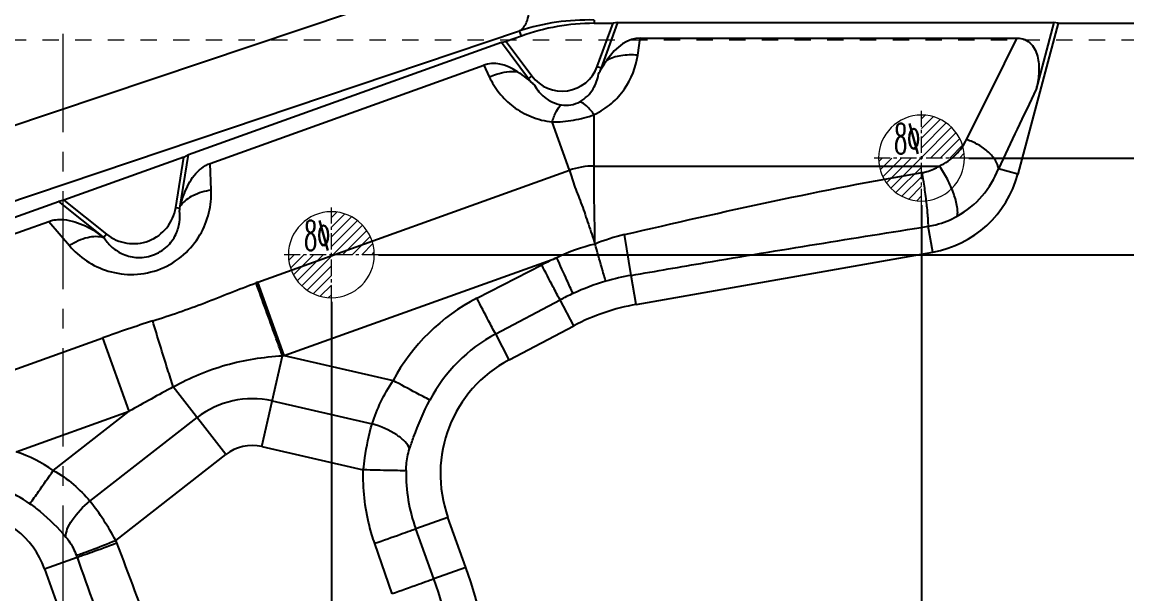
# Model space of a CAD drawing. Header units: millimetres. Extents: x 1188 to 10032, y -1727 to 798.
# Drawn here: x 3387.6 to 3490.5, y -786.7 to -733.5 of the extents above; entities that cross this region are included whole.
import ezdxf
from ezdxf.enums import TextEntityAlignment as Align

# ---------------------------------------------------------------- set-up
doc = ezdxf.new("R2010")
doc.units = ezdxf.units.MM
doc.header["$LTSCALE"] = 16.335
doc.header["$PDMODE"] = 3
doc.header["$PDSIZE"] = 0.3125
doc.linetypes.add('CENTER', pattern=[0.6, 0.375, -0.075, 0.075, -0.075])
doc.linetypes.add('HIDDEN', pattern=[0.2, 0.1, -0.1])
doc.layers.get('0').update_dxf_attribs({"linetype": 'CONTINUOUS'})
doc.layers.get('Defpoints').update_dxf_attribs({"linetype": 'CONTINUOUS'})
for name, color, linetype, lineweight in [('center', 1, 'CENTER', 9), ('cool', 153, 'HIDDEN', 9), ('epin', 13, 'CONTINUOUS', 9)]:
    doc.layers.add(name, color=color, linetype=linetype, lineweight=lineweight)
doc.layers.add('dim', color=3, linetype='CONTINUOUS')
doc.styles.get("Standard").update_dxf_attribs({"font": 'txt', "width": 0.8})
doc.styles.add('TXT05', font='txt.shx', dxfattribs={"width": 0.5, "bigfont": 'gbcbig.shx'})
doc.dimstyles.new('11', dxfattribs={"dimtxt": 8, "dimasz": 8, "dimexe": 0, "dimexo": 0, "dimgap": 0, "dimtad": 0, "dimzin": 0, "dimdsep": 46, "dimtxsty": 'Standard', "dimcen": 0, "dimclrd": 4, "dimclre": 4, "dimclrt": 6, "dimazin": 0, "dimtfac": 1, "dimtofl": 0, "dimtmove": 0, "dimatfit": 3, "dimfxl": 0, "dimtolj": 1, "dimtzin": 0, "dimarcsym": 0})

# ---------------------------------------------------------------- blocks, each defined once
blk = doc.blocks.new('2')
at = {"layer": 'cool', "ltscale": 0.932966}
blk.add_line((1569.04, -805.14), (1920.38, -805.14), dxfattribs=at)
blk = doc.blocks.new('epin_ejp_8')
at = {"layer": 'epin'}
h = blk.add_hatch(dxfattribs=at)
h.set_pattern_fill('_ANSI31', color=123, scale=0.2, angle=90, style=0)
h.set_pattern_definition([(135, (-1734.7099, 741.14124), (-0.4490128, -0.4490128), [])])
h.paths.add_polyline_path([(0, 4, 0.414214), (-4, 0), (0, 0)])
h.paths.add_polyline_path([(4, 0), (0, 0), (0, -4, 0.414214)])
at = {"layer": 'epin', "color": 1, "linetype": 'CENTER', "ltscale": 0.248791}
for p, q in [((0, -4.4), (0, 4.4)), ((-4.4, 0), (4.4, 0))]:
    blk.add_line(p, q, dxfattribs=at)
at = {"layer": 'epin'}
blk.add_circle((0, 0), 4, dxfattribs=at)
at = {"layer": 'epin', "color": 6, "style": 'TXT05', "width": 0.5}
blk.add_text('%%c8', height=2.8, dxfattribs=at).set_placement((1.33, 1.8), align=Align.MIDDLE)
blk = doc.blocks.new('*D177')
at = {"layer": 'Defpoints', "color": 0, "transparency": 16777216}
for p in [(3391.4, -726.14), (3578.39, -731.14), (3587.58, -731.14)]:
    blk.add_point(p, dxfattribs=at)
at = {"layer": 'dim', "color": 4, "lineweight": -2, "transparency": 16777216}
blk.add_line((3578.39, -731.14), (3587.58, -731.14), dxfattribs=at)
at = {"layer": 'dim', "color": 6, "transparency": 16777216, "insert": (3592.92, -731.14), "char_height": 5, "attachment_point": 5}
blk.add_mtext('\\A1;5.00', dxfattribs=at)
blk = doc.blocks.new('*D184')
at = {"layer": 'Defpoints', "color": 0, "transparency": 16777216}
for p in [(3391.4, -726.14), (3475.8, -746.14), (3587.58, -746.14)]:
    blk.add_point(p, dxfattribs=at)
at = {"layer": 'dim', "color": 4, "lineweight": -2, "transparency": 16777216}
blk.add_line((3475.8, -746.14), (3587.58, -746.14), dxfattribs=at)
at = {"layer": 'dim', "color": 6, "transparency": 16777216, "insert": (3594.58, -746.14), "char_height": 5, "attachment_point": 5}
blk.add_mtext('\\A1;20.00', dxfattribs=at)
blk = doc.blocks.new('*D185')
at = {"layer": 'Defpoints', "color": 0, "transparency": 16777216}
for p in [(3391.4, -726.14), (3420.8, -755.14), (3587.58, -755.14)]:
    blk.add_point(p, dxfattribs=at)
at = {"layer": 'dim', "color": 4, "lineweight": -2, "transparency": 16777216}
blk.add_line((3420.8, -755.14), (3587.58, -755.14), dxfattribs=at)
at = {"layer": 'dim', "color": 6, "transparency": 16777216, "insert": (3594.92, -755.14), "char_height": 5, "attachment_point": 5}
blk.add_mtext('\\A1;29.00', dxfattribs=at)
blk = doc.blocks.new('*D186')
at = {"layer": 'Defpoints', "color": 0, "transparency": 16777216}
for p in [(3391.4, -726.14), (3504.84, -796.14), (3587.58, -796.14)]:
    blk.add_point(p, dxfattribs=at)
at = {"layer": 'dim', "color": 4, "lineweight": -2, "transparency": 16777216}
blk.add_line((3504.84, -796.14), (3587.58, -796.14), dxfattribs=at)
at = {"layer": 'dim', "color": 6, "transparency": 16777216, "insert": (3594.58, -796.14), "char_height": 5, "attachment_point": 5}
blk.add_mtext('\\A1;70.00', dxfattribs=at)
blk = doc.blocks.new('*D187')
at = {"layer": 'Defpoints', "color": 0, "transparency": 16777216}
for p in [(3391.4, -726.14), (3555.2, -826.14), (3587.58, -826.14)]:
    blk.add_point(p, dxfattribs=at)
at = {"layer": 'dim', "color": 4, "lineweight": -2, "transparency": 16777216}
blk.add_line((3555.2, -826.14), (3587.58, -826.14), dxfattribs=at)
at = {"layer": 'dim', "color": 6, "transparency": 16777216, "insert": (3595.58, -826.14), "char_height": 5, "attachment_point": 5}
blk.add_mtext('\\A1;100.00', dxfattribs=at)
blk = doc.blocks.new('*D188')
at = {"layer": 'Defpoints', "color": 0, "transparency": 16777216}
for p in [(3391.4, -726.14), (3546.4, -824.16), (3546.4, -851.82)]:
    blk.add_point(p, dxfattribs=at)
at = {"layer": 'dim', "color": 4, "lineweight": -2, "transparency": 16777216}
blk.add_line((3546.4, -824.16), (3546.4, -851.82), dxfattribs=at)
at = {"layer": 'dim', "color": 6, "transparency": 16777216, "insert": (3546.4, -860.48), "char_height": 5, "attachment_point": 5, "rotation": 90}
blk.add_mtext('\\A1;155.00', dxfattribs=at)
blk = doc.blocks.new('*D189')
at = {"layer": 'Defpoints', "color": 0, "transparency": 16777216}
for p in [(3391.4, -726.14), (3391.4, -824.16), (3391.4, -851.82)]:
    blk.add_point(p, dxfattribs=at)
at = {"layer": 'dim', "color": 4, "lineweight": -2, "transparency": 16777216}
blk.add_line((3391.4, -824.16), (3391.4, -851.82), dxfattribs=at)
at = {"layer": 'dim', "color": 6, "transparency": 16777216, "insert": (3391.4, -856.82), "char_height": 5, "attachment_point": 5, "rotation": 90}
blk.add_mtext('\\A1;0.00', dxfattribs=at)
blk = doc.blocks.new('*D190')
at = {"layer": 'Defpoints', "color": 0, "transparency": 16777216}
for p in [(3391.4, -726.14), (3416.4, -759.54), (3416.4, -851.82)]:
    blk.add_point(p, dxfattribs=at)
at = {"layer": 'dim', "color": 4, "lineweight": -2, "transparency": 16777216}
blk.add_line((3416.4, -759.54), (3416.4, -851.82), dxfattribs=at)
at = {"layer": 'dim', "color": 6, "transparency": 16777216, "insert": (3416.4, -859.15), "char_height": 5, "attachment_point": 5, "rotation": 90}
blk.add_mtext('\\A1;25.00', dxfattribs=at)
blk = doc.blocks.new('*D191')
at = {"layer": 'Defpoints', "color": 0, "transparency": 16777216}
for p in [(3391.4, -726.14), (3471.4, -750.54), (3471.4, -851.82)]:
    blk.add_point(p, dxfattribs=at)
at = {"layer": 'dim', "color": 4, "lineweight": -2, "transparency": 16777216}
blk.add_line((3471.4, -750.54), (3471.4, -851.82), dxfattribs=at)
at = {"layer": 'dim', "color": 6, "transparency": 16777216, "insert": (3471.4, -858.82), "char_height": 5, "attachment_point": 5, "rotation": 90}
blk.add_mtext('\\A1;80.00', dxfattribs=at)
blk = doc.blocks.new('*D206')
at = {"layer": 'Defpoints', "color": 0, "transparency": 16777216}
for p in [(3391.4, -726.14), (3192.93, -731.14), (3236.29, -731.14)]:
    blk.add_point(p, dxfattribs=at)
at = {"layer": 'dim', "color": 4, "lineweight": -2, "transparency": 16777216}
blk.add_line((3236.29, -731.14), (3192.93, -731.14), dxfattribs=at)
at = {"layer": 'dim', "color": 6, "transparency": 16777216, "insert": (3187.59, -731.14), "char_height": 5, "attachment_point": 5}
blk.add_mtext('\\A1;5.00', dxfattribs=at)
blk = doc.blocks.new('*D207')
at = {"layer": 'Defpoints', "color": 0, "transparency": 16777216}
for p in [(3391.4, -726.14), (3192.93, -769.14), (3359, -769.14)]:
    blk.add_point(p, dxfattribs=at)
at = {"layer": 'dim', "color": 4, "lineweight": -2, "transparency": 16777216}
blk.add_line((3359, -769.14), (3192.93, -769.14), dxfattribs=at)
at = {"layer": 'dim', "color": 6, "transparency": 16777216, "insert": (3185.59, -769.14), "char_height": 5, "attachment_point": 5}
blk.add_mtext('\\A1;43.00', dxfattribs=at)
blk = doc.blocks.new('*D208')
at = {"layer": 'Defpoints', "color": 0, "transparency": 16777216}
for p in [(3391.4, -726.14), (3192.93, -781.14), (3269, -781.14)]:
    blk.add_point(p, dxfattribs=at)
at = {"layer": 'dim', "color": 4, "lineweight": -2, "transparency": 16777216}
blk.add_line((3269, -781.14), (3192.93, -781.14), dxfattribs=at)
at = {"layer": 'dim', "color": 6, "transparency": 16777216, "insert": (3185.59, -781.14), "char_height": 5, "attachment_point": 5}
blk.add_mtext('\\A1;55.00', dxfattribs=at)
blk = doc.blocks.new('*D209')
at = {"layer": 'Defpoints', "color": 0, "transparency": 16777216}
for p in [(3391.4, -726.14), (3192.93, -796.14), (3244.22, -796.14)]:
    blk.add_point(p, dxfattribs=at)
at = {"layer": 'dim', "color": 4, "lineweight": -2, "transparency": 16777216}
blk.add_line((3244.22, -796.14), (3192.93, -796.14), dxfattribs=at)
at = {"layer": 'dim', "color": 6, "transparency": 16777216, "insert": (3185.93, -796.14), "char_height": 5, "attachment_point": 5}
blk.add_mtext('\\A1;70.00', dxfattribs=at)
blk = doc.blocks.new('*D210')
at = {"layer": 'Defpoints', "color": 0, "transparency": 16777216}
for p in [(3391.4, -726.14), (3192.93, -826.14), (3227.6, -826.14)]:
    blk.add_point(p, dxfattribs=at)
at = {"layer": 'dim', "color": 4, "lineweight": -2, "transparency": 16777216}
blk.add_line((3227.6, -826.14), (3192.93, -826.14), dxfattribs=at)
at = {"layer": 'dim', "color": 6, "transparency": 16777216, "insert": (3184.93, -826.14), "char_height": 5, "attachment_point": 5}
blk.add_mtext('\\A1;100.00', dxfattribs=at)
blk = doc.blocks.new('*D211')
at = {"layer": 'Defpoints', "color": 0, "transparency": 16777216}
for p in [(3391.4, -726.14), (3236.4, -823.41), (3236.4, -854.95)]:
    blk.add_point(p, dxfattribs=at)
at = {"layer": 'dim', "color": 4, "lineweight": -2, "transparency": 16777216}
blk.add_line((3236.4, -823.41), (3236.4, -854.95), dxfattribs=at)
at = {"layer": 'dim', "color": 6, "transparency": 16777216, "insert": (3236.4, -863.62), "char_height": 5, "attachment_point": 5, "rotation": 90}
blk.add_mtext('\\A1;155.00', dxfattribs=at)
blk = doc.blocks.new('*D212')
at = {"layer": 'Defpoints', "color": 0, "transparency": 16777216}
for p in [(3391.4, -726.14), (3273.4, -785.54), (3273.4, -854.95)]:
    blk.add_point(p, dxfattribs=at)
at = {"layer": 'dim', "color": 4, "lineweight": -2, "transparency": 16777216}
blk.add_line((3273.4, -785.54), (3273.4, -854.95), dxfattribs=at)
at = {"layer": 'dim', "color": 6, "transparency": 16777216, "insert": (3273.4, -862.95), "char_height": 5, "attachment_point": 5, "rotation": 90}
blk.add_mtext('\\A1;118.00', dxfattribs=at)
blk = doc.blocks.new('*D213')
at = {"layer": 'Defpoints', "color": 0, "transparency": 16777216}
for p in [(3391.4, -726.14), (3363.4, -773.54), (3363.4, -854.95)]:
    blk.add_point(p, dxfattribs=at)
at = {"layer": 'dim', "color": 4, "lineweight": -2, "transparency": 16777216}
blk.add_line((3363.4, -773.54), (3363.4, -854.95), dxfattribs=at)
at = {"layer": 'dim', "color": 6, "transparency": 16777216, "insert": (3363.4, -862.28), "char_height": 5, "attachment_point": 5, "rotation": 90}
blk.add_mtext('\\A1;28.00', dxfattribs=at)

msp = doc.modelspace()

# ---------------------------------------------------------------- linework, layer by layer
at = {"color": 7, "linetype": 'Continuous'}
for p, q in [((3434.233, -727.221), (3385.97, -743.438)), ((3440.893, -733.299), (3440.893, -733.601)), ((3440.893, -733.601), (3442.648, -733.601)), ((3441.184, -737.613), (3442.648, -733.601)), ((3441.547, -737.847), (3443.105, -733.523)), ((3443.105, -733.523), (3442.648, -733.601)), ((3443.105, -733.523), (3483.742, -733.523)), ((3484.137, -733.601), (3480.377, -747.633)), ((3483.742, -733.523), (3482.079, -739.73)), ((3484.137, -733.601), (3483.742, -733.523)), ((3484.137, -733.601), (3526.572, -733.601)), ((3385.674, -750.524), (3433.937, -734.306)), ((3434.107, -734.781), (3432.695, -735.288)), ((3434.107, -734.781), (3433.937, -734.306)), ((3444.956, -736.569), (3445.193, -734.971)), ((3445.193, -734.971), (3480.302, -734.971)), ((3403.099, -745.818), (3432.25, -735.364)), ((3432.25, -735.364), (3432.695, -735.288)), ((3432.25, -735.364), (3434.767, -738.744)), ((3432.695, -735.288), (3435.089, -738.504)), ((3405.111, -746.637), (3430.614, -737.49)), ((3430.614, -737.49), (3431.118, -738.574)), ((3441.184, -737.613), (3441.562, -737.751)), ((3435.089, -738.504), (3434.767, -738.744)), ((3440.895, -746.884), (3440.895, -742.097)), ((3438.593, -747.285), (3436.976, -742.774)), ((3402.653, -746.062), (3391.476, -750.07)), ((3401.893, -750.75), (3402.653, -746.062)), ((3402.29, -750.814), (3403.099, -745.818)), ((3402.653, -746.062), (3403.099, -745.818)), ((3405.198, -749.14), (3405.111, -746.637)), ((3409.546, -757.703), (3438.593, -747.285)), ((3440.895, -746.884), (3473.065, -746.884)), ((3480.377, -747.633), (3478.572, -747.15)), ((3376.363, -755.407), (3390.959, -750.172)), ((3391.476, -750.07), (3390.959, -750.172)), ((3390.959, -750.172), (3395.25, -753.591)), ((3391.476, -750.07), (3395.452, -753.238)), ((3401.893, -750.75), (3402.29, -750.814)), ((3376.854, -756.771), (3390.062, -752.034)), ((3390.062, -752.034), (3391.984, -754.287)), ((3472.455, -754.893), (3472.032, -752.495)), ((3395.452, -753.238), (3395.201, -753.553)), ((3444.342, -757.066), (3443.721, -753.274)), ((3411.997, -764.537), (3437.419, -755.42)), ((3444.819, -759.766), (3472.455, -754.893)), ((3429.964, -759.191), (3436.007, -756.093)), ((3411.997, -764.537), (3409.546, -757.703)), ((3444.819, -759.766), (3444.342, -757.066)), ((3431.714, -762.52), (3437.716, -759.345)), ((3438.985, -761.759), (3437.716, -759.345)), ((3432.975, -764.919), (3438.985, -761.759)), ((3380.876, -767.985), (3395.096, -762.885)), ((3397.547, -769.719), (3395.096, -762.885)), ((3432.975, -764.919), (3431.714, -762.52)), ((3409.913, -773.004), (3411.843, -764.546)), ((3411.843, -764.546), (3411.997, -764.537)), ((3411.997, -764.537), (3422.148, -766.853)), ((3406.567, -773.747), (3401.661, -767.443)), ((3410.883, -768.754), (3420.195, -770.879)), ((3387.035, -773.49), (3397.547, -769.719)), ((3390.473, -775.225), (3397.547, -769.719)), ((3393.897, -778.084), (3403.89, -770.307)), ((3409.913, -773.004), (3419.379, -775.163)), ((3396.299, -781.738), (3406.567, -773.747)), ((3427.263, -779.592), (3424.265, -780.667)), ((3428.934, -784.25), (3427.263, -779.592)), ((3425.949, -785.321), (3424.265, -780.667)), ((3422.067, -786.713), (3420.444, -782.037)), ((3389.672, -784.378), (3392.696, -783.293)), ((3389.672, -784.378), (3392.897, -793.371)), ((3428.934, -784.25), (3425.949, -785.321))]:
    msp.add_line(p, q, dxfattribs=at)
for centre, radius, start, end in [((3440.298, -753.713), 20.423, 88.33258, 108.14919), ((3440.893, -753.701), 20.1, 90, 109.73), ((3437.896, -736.413), 3.5, 216.67032, 339.95325), ((3437.896, -736.413), 3.902, 330.64883, 339.95325), ((3437.896, -736.413), 3.902, 216.67032, 229.05838), ((5788.987, -1834.558), 2553.522, 154.61161, 154.795738), ((3470.718, -745.045), 10, 280, 345), ((3397.945, -750.11), 4, 231.44922, 350.79678), ((3397.945, -750.11), 4.402, 347.58192, 350.79678), ((3448.054, -771.653), 18.883, 103.26382, 112.02785), ((3445.316, -771.874), 18.251, 103.76388, 115.63854), ((3448.195, -779.828), 26.681, 113.82327, 117.1824), ((3428.87, -811.586), 57.244, 109.72979, 109.90585), ((3448.405, -779.586), 22.892, 106.3065, 114.46527), ((3448.133, -778.741), 22.004, 99.92024, 106.24536), ((3448.319, -779.375), 22.664, 114.48854, 117.8941), ((3438.383, -775.594), 18.438, 117.16909, 151.70155), ((3448.292, -779.462), 20, 100, 117.73), ((3445.48, -903.013), 148.911, 107.88547, 109.77623), ((3438.604, -775.527), 14.719, 117.91242, 152.23536), ((3438.559, -775.541), 12, 117.73, 199.73), ((3538.488, -1019.484), 286.787, 118.49648, 119.43576), ((3409.024, -776.904), 8.359, 77.14789, 127.89164), ((3409.024, -776.904), 4, 77.14789, 127.89164), ((3382.325, -787.087), 14.39, 55.51559, 70.89396), ((3438.555, -775.497), 15.196, 179.03561, 199.88794), ((3382.064, -787.134), 10.795, 54.72846, 69.9048), ((3375.412, -792.851), 23.659, 28.01538, 38.62021), ((3382.142, -787.079), 8, 19.73, 85), ((3381.13, -787.398), 12.274, 19.54073, 20.39803), ((3386.575, -799.442), 45, 323.17135, 19.73), ((3386.558, -799.554), 41.884, 323.30889, 19.86636)]:
    msp.add_arc(centre, radius, start, end, dxfattribs=at)
for centre, major_axis, ratio, start_param, end_param in [((3444.572, -741.582), (0.975, 6.585), 0.6009193, 0.0887739, 0.9067947), ((3433.207, -743.583), (-2.798, 6.009), 0.6034766, -0.7742416, -0.0552906)]:
    msp.add_ellipse(centre, major_axis=major_axis, ratio=ratio, start_param=start_param, end_param=end_param, dxfattribs=at)
for points, knots in [([(3433.937, -734.306), (3434.248, -734.144), (3434.611, -733.586), (3434.835, -732.712), (3434.963, -731.402), (3434.803, -729.53), (3434.458, -728.003), (3434.233, -727.221)], [0, 0, 0, 0, 0.1418853, 0.2437935, 0.3684116, 0.670665, 1, 1, 1, 1]), ([(3480.302, -734.971), (3480.546, -734.971), (3481.042, -735.06), (3481.653, -735.502), (3482.053, -736.129), (3482.341, -737.066), (3482.381, -738.3), (3482.205, -739.261), (3482.079, -739.73)], [0, 0, 0, 0, 0.1252643, 0.250383, 0.3755516, 0.5007398, 0.7502095, 1, 1, 1, 1]), ([(3440.895, -742.097), (3441.473, -741.824), (3442.529, -741.135), (3444.127, -739.365), (3444.791, -737.683), (3444.956, -736.569)], [0, 0, 0, 0, 0.269931, 0.5244868, 1, 1, 1, 1]), ([(3441.547, -737.847), (3441.626, -737.713), (3441.81, -737.46), (3441.971, -737.192), (3442.057, -737.063)], [0, 0, 0, 0, 0.4999911, 1, 1, 1, 1]), ([(3444.956, -736.569), (3444.432, -736.52), (3443.431, -736.542), (3442.462, -736.837), (3442.057, -737.063)], [0, 0, 0, 0, 0.5318594, 1, 1, 1, 1]), ([(3431.118, -738.574), (3431.337, -738.481), (3432.175, -738.176), (3433.089, -738.043), (3433.742, -738.107)], [0, 0, 0, 0, 0.2656721, 1, 1, 1, 1]), ([(3431.118, -738.574), (3431.367, -739.108), (3432.003, -740.135), (3433.327, -741.426), (3435.01, -742.387), (3436.303, -742.707), (3436.976, -742.774)], [0, 0, 0, 0, 0.2351342, 0.4769199, 0.7304093, 1, 1, 1, 1]), ([(3439.554, -740.894), (3440.061, -740.61), (3440.866, -739.835), (3441.231, -738.803), (3441.298, -738.326)], [0, 0, 0, 0, 0.5467545, 1, 1, 1, 1]), ([(3435.34, -739.361), (3435.562, -739.787), (3436.253, -740.633), (3437.268, -741.092), (3437.839, -741.189)], [0, 0, 0, 0, 0.4534627, 1, 1, 1, 1]), ([(3436.976, -742.774), (3437.082, -742.43), (3437.296, -741.865), (3437.641, -741.337), (3437.839, -741.189)], [0, 0, 0, 0, 0.5927519, 1, 1, 1, 1]), ([(3437.839, -741.189), (3438.13, -741.239), (3438.732, -741.243), (3439.298, -741.037), (3439.554, -740.894)], [0, 0, 0, 0, 0.5003399, 1, 1, 1, 1]), ([(3440.895, -742.097), (3440.68, -741.809), (3440.291, -741.348), (3439.79, -740.966), (3439.554, -740.894)], [0, 0, 0, 0, 0.5929268, 1, 1, 1, 1]), ([(3436.976, -742.774), (3437.641, -742.784), (3438.976, -742.67), (3440.272, -742.33), (3440.895, -742.097)], [0, 0, 0, 0, 0.500095, 1, 1, 1, 1]), ([(3473.065, -746.884), (3473.627, -746.627), (3474.63, -745.927), (3475.341, -744.94), (3475.6, -744.426)], [0, 0, 0, 0, 0.5180121, 1, 1, 1, 1]), ([(3478.572, -747.15), (3478.546, -746.877), (3478.301, -746.286), (3477.631, -745.529), (3476.706, -744.87), (3475.981, -744.548), (3475.6, -744.426)], [0, 0, 0, 0, 0.1955358, 0.4386536, 0.7153182, 1, 1, 1, 1]), ([(3402.324, -750.64), (3402.421, -750.23), (3402.64, -749.522), (3403.079, -748.56), (3403.754, -747.5), (3404.522, -746.848), (3405.111, -746.637)], [0, 0, 0, 0, 0.2507795, 0.439066, 0.6271927, 1, 1, 1, 1]), ([(3438.593, -747.285), (3438.759, -747.806), (3439.097, -748.9), (3439.773, -750.542), (3440.354, -752.325), (3440.768, -753.533), (3440.973, -754.147)], [0, 0, 0, 0, 0.2260059, 0.4724364, 0.7327168, 1, 1, 1, 1]), ([(3440.971, -754.148), (3440.962, -753.501), (3440.942, -752.224), (3440.901, -750.35), (3440.885, -748.576), (3440.894, -747.432), (3440.895, -746.884)], [0, 0, 0, 0, 0.2672858, 0.5275798, 0.7740085, 1, 1, 1, 1]), ([(3443.721, -753.274), (3448.329, -752.192), (3457.543, -750.09), (3466.82, -748.268), (3471.475, -747.501)], [0, 0, 0, 0, 0.500826, 1, 1, 1, 1]), ([(3471.475, -747.501), (3471.62, -747.477), (3472.177, -747.353), (3472.706, -747.11), (3473.065, -746.884)], [0, 0, 0, 0, 0.2566957, 1, 1, 1, 1]), ([(3472.032, -752.495), (3472.039, -752.397), (3472.035, -752.147), (3471.997, -751.472), (3471.887, -750.385), (3471.708, -748.969), (3471.558, -747.981), (3471.475, -747.501)], [0, 0, 0, 0, 0.0584492, 0.1487435, 0.4036881, 0.7096432, 1, 1, 1, 1]), ([(3474.719, -751.558), (3474.757, -751.445), (3474.784, -751.162), (3474.715, -750.459), (3474.408, -749.406), (3473.845, -748.118), (3473.344, -747.271), (3473.065, -746.884)], [0, 0, 0, 0, 0.07027, 0.1656715, 0.4190693, 0.7165696, 1, 1, 1, 1]), ([(3474.719, -751.558), (3475.601, -751.072), (3477.177, -749.793), (3478.217, -748.057), (3478.572, -747.15)], [0, 0, 0, 0, 0.508156, 1, 1, 1, 1]), ([(3391.984, -754.287), (3392.444, -754.827), (3393.551, -755.813), (3395.628, -756.793), (3398.049, -757.111), (3400.534, -756.595), (3402.688, -755.273), (3404.225, -753.408), (3405.075, -751.302), (3405.222, -749.843), (3405.198, -749.14)], [0, 0, 0, 0, 0.1146696, 0.2359908, 0.365878, 0.5023602, 0.6380605, 0.7663595, 0.886249, 1, 1, 1, 1]), ([(3405.198, -749.14), (3404.613, -749.224), (3403.564, -749.513), (3402.648, -750.161), (3402.359, -750.55)], [0, 0, 0, 0, 0.5491802, 1, 1, 1, 1]), ([(3395.209, -753.543), (3395.393, -753.844), (3395.869, -754.43), (3396.874, -755.119), (3398.228, -755.494), (3399.776, -755.303), (3401.108, -754.485), (3401.935, -753.339), (3402.287, -752.166), (3402.29, -751.408), (3402.244, -751.057)], [0, 0, 0, 0, 0.1017876, 0.2150786, 0.3464084, 0.4987767, 0.6517471, 0.784003, 0.8978711, 1, 1, 1, 1]), ([(3472.032, -752.495), (3472.268, -752.456), (3473.199, -752.259), (3474.095, -751.901), (3474.719, -751.558)], [0, 0, 0, 0, 0.2515974, 1, 1, 1, 1]), ([(3390.062, -752.034), (3390.501, -751.877), (3391.348, -751.808), (3392.497, -752.051), (3393.809, -752.569), (3394.696, -753.159), (3395.25, -753.591)], [0, 0, 0, 0, 0.2493096, 0.4370663, 0.624923, 1, 1, 1, 1]), ([(3444.342, -757.066), (3446.648, -756.661), (3455.867, -755.073), (3465.104, -753.594), (3472.032, -752.495)], [0, 0, 0, 0, 0.2502224, 1, 1, 1, 1]), ([(3391.984, -754.287), (3392.505, -753.945), (3393.522, -753.451), (3394.703, -753.376), (3395.172, -753.531)], [0, 0, 0, 0, 0.5579052, 1, 1, 1, 1]), ([(3441.981, -757.614), (3441.841, -757.192), (3441.514, -756.033), (3441.182, -754.876), (3440.979, -754.145)], [0, 0, 0, 0, 0.3697747, 1, 1, 1, 1]), ([(3438.925, -758.75), (3438.724, -758.346), (3438.228, -757.233), (3437.728, -756.122), (3437.419, -755.42)], [0, 0, 0, 0, 0.3697728, 1, 1, 1, 1]), ([(3437.716, -759.344), (3437.49, -758.952), (3436.926, -757.865), (3436.359, -756.78), (3436.007, -756.093)], [0, 0, 0, 0, 0.3697755, 1, 1, 1, 1]), ([(3399.747, -761.299), (3400.561, -761.037), (3402.189, -760.511), (3405.402, -759.333), (3407.772, -758.345), (3409.38, -757.762)], [0, 0, 0, 0, 0.2499915, 0.5000193, 1, 1, 1, 1]), ([(3411.843, -764.546), (3411.624, -763.942), (3410.804, -761.68), (3409.983, -759.418), (3409.38, -757.762)], [0, 0, 0, 0, 0.2673154, 1, 1, 1, 1]), ([(3431.714, -762.52), (3431.483, -762.118), (3430.905, -761.005), (3430.324, -759.894), (3429.964, -759.191)], [0, 0, 0, 0, 0.3697754, 1, 1, 1, 1]), ([(3401.661, -767.443), (3401.486, -766.895), (3400.836, -764.851), (3400.2, -762.803), (3399.747, -761.299)], [0, 0, 0, 0, 0.2678307, 1, 1, 1, 1]), ([(3401.661, -767.443), (3403.212, -766.578), (3406.527, -765.195), (3410.07, -764.653), (3411.843, -764.546)], [0, 0, 0, 0, 0.4998924, 1, 1, 1, 1]), ([(3420.195, -770.879), (3420.43, -770.189), (3420.979, -768.795), (3421.719, -767.488), (3422.148, -766.853)], [0, 0, 0, 0, 0.4873641, 1, 1, 1, 1]), ([(3425.58, -768.67), (3425.151, -768.458), (3424.009, -767.848), (3422.866, -767.24), (3422.148, -766.853)], [0, 0, 0, 0, 0.3697691, 1, 1, 1, 1]), ([(3423.688, -773.217), (3423.806, -772.852), (3424.337, -771.297), (3424.994, -769.784), (3425.58, -768.67)], [0, 0, 0, 0, 0.2339923, 1, 1, 1, 1]), ([(3419.379, -775.163), (3419.42, -774.79), (3419.61, -773.347), (3419.909, -771.919), (3420.195, -770.879)], [0, 0, 0, 0, 0.2582221, 1, 1, 1, 1]), ([(3423.688, -773.217), (3423.604, -772.974), (3423.242, -772.475), (3422.112, -771.584), (3421.001, -771.114), (3420.195, -770.879)], [0, 0, 0, 0, 0.1790051, 0.4149548, 1, 1, 1, 1]), ([(3423.361, -775.242), (3423.364, -775.062), (3423.399, -774.378), (3423.532, -773.698), (3423.688, -773.217)], [0, 0, 0, 0, 0.2620452, 1, 1, 1, 1]), ([(3388.298, -778.32), (3388.58, -777.949), (3389.3, -776.913), (3390.022, -775.88), (3390.473, -775.225)], [0, 0, 0, 0, 0.369774, 1, 1, 1, 1]), ([(3390.473, -775.225), (3391.147, -775.589), (3392.389, -776.443), (3393.431, -777.524), (3393.897, -778.084)], [0, 0, 0, 0, 0.5127131, 1, 1, 1, 1]), ([(3420.444, -782.037), (3420.253, -781.487), (3419.585, -779.258), (3419.322, -776.906), (3419.379, -775.163)], [0, 0, 0, 0, 0.2505448, 1, 1, 1, 1]), ([(3423.361, -775.242), (3423.176, -775.247), (3422.685, -775.244), (3421.358, -775.224), (3420.215, -775.19), (3419.379, -775.163)], [0, 0, 0, 0, 0.1392309, 0.3697907, 1, 1, 1, 1]), ([(3388.298, -778.32), (3388.626, -778.552), (3389.84, -779.479), (3390.926, -780.567), (3391.654, -781.423)], [0, 0, 0, 0, 0.2636454, 1, 1, 1, 1]), ([(3391.654, -781.423), (3391.642, -781.178), (3391.784, -780.607), (3392.462, -779.409), (3393.271, -778.589), (3393.897, -778.084)], [0, 0, 0, 0, 0.1789282, 0.4144475, 1, 1, 1, 1]), ([(3391.654, -781.423), (3391.752, -781.54), (3392.154, -782.058), (3392.459, -782.649), (3392.634, -783.121)], [0, 0, 0, 0, 0.2325288, 1, 1, 1, 1]), ([(3424.265, -780.667), (3424.09, -780.737), (3423.621, -780.911), (3422.349, -781.372), (3421.25, -781.757), (3420.444, -782.037)], [0, 0, 0, 0, 0.1392194, 0.3697812, 1, 1, 1, 1]), ([(3392.634, -783.121), (3392.808, -783.068), (3393.263, -782.906), (3394.487, -782.452), (3395.534, -782.042), (3396.299, -781.738)], [0, 0, 0, 0, 0.1392588, 0.3698144, 1, 1, 1, 1]), ([(3392.696, -783.293), (3392.871, -783.241), (3393.328, -783.084), (3394.56, -782.648), (3395.615, -782.258), (3396.387, -781.97)], [0, 0, 0, 0, 0.1392344, 0.3697937, 1, 1, 1, 1]), ([(3425.949, -785.321), (3425.771, -785.393), (3425.294, -785.569), (3424.002, -786.038), (3422.885, -786.429), (3422.067, -786.713)], [0, 0, 0, 0, 0.1392204, 0.3697817, 1, 1, 1, 1])]:
    msp.add_open_spline(points, degree=3, knots=knots, dxfattribs=at)
for points in [[(3475.6, -744.426), (3477.188, -741.284), (3478.74, -738.125), (3480.302, -734.971)], [(3433.742, -738.107), (3434.308, -738.479), (3434.828, -738.917), (3435.34, -739.361)], [(3440.895, -746.884), (3440.116, -746.878), (3439.324, -747.016), (3438.593, -747.285)], [(3396.299, -781.738), (3396.329, -781.815), (3396.358, -781.892), (3396.387, -781.97)], [(3396.387, -781.97), (3397.502, -784.953), (3398.628, -787.932), (3399.743, -790.915)], [(3392.696, -783.293), (3393.761, -786.295), (3394.823, -789.297), (3395.888, -792.298)]]:
    msp.add_open_spline(points, degree=3, dxfattribs=at)
at = {"layer": 'center', "color": 1, "linetype": 'CENTER', "ltscale": 1.492746}
msp.add_line((3391.399, -846.141), (3391.399, -606.141), dxfattribs=at)

# ---------------------------------------------------------------- block references
msp.add_blockref('2', (1646.689, 70))
at = {"layer": 'epin', "xscale": -1}
for p in [(3471.399, -746.141), (3416.399, -755.141)]:
    msp.add_blockref('epin_ejp_8', p, dxfattribs=at)

# ---------------------------------------------------------------- dimensions: what is measured, and where the dimension line sits
at = {"layer": 'dim'}
for feature_location, offset, dtype, origin, picture, middle in [((3227.599, -826.141), (-34.672, 0), 0, (3391.399, -726.141), '*D210', (3184.927, -826.141)), ((3358.999, -769.141), (-166.072, 0), 0, (3391.399, -726.141), '*D207', (3185.594, -769.141)), ((3268.999, -781.141), (-76.072, 0), 0, (3391.399, -726.141), '*D208', (3185.594, -781.141)), ((3244.22, -796.141), (-51.293, 0), 0, (3391.399, -726.141), '*D209', (3185.927, -796.141)), ((3236.291, -731.141), (-43.364, 0), 0, (3391.399, -726.141), '*D206', (3187.594, -731.141)), ((3236.399, -823.408), (0, -31.542), 1, (3391.399, -726.141), '*D211', (3236.399, -863.616)), ((3273.399, -785.541), (0, -69.409), 1, (3391.399, -726.141), '*D212', (3273.399, -862.95)), ((3363.399, -773.541), (0, -81.409), 1, (3391.399, -726.141), '*D213', (3363.399, -862.283)), ((3391.399252766, -824.164514848), (0, -27.652772919), 1, (3391.399252766, -726.141239456), '*D189', (3391.399252766, -856.817287767)), ((3578.389, -731.141), (9.193, 0), 0, (3391.399, -726.141), '*D177', (3592.916, -731.141)), ((3475.799, -746.141), (111.783, 0), 0, (3391.399, -726.141), '*D184', (3594.583, -746.141)), ((3420.799, -755.141), (166.783, 0), 0, (3391.399, -726.141), '*D185', (3594.916, -755.141)), ((3504.844, -796.141), (82.739, 0), 0, (3391.399, -726.141), '*D186', (3594.583, -796.141)), ((3555.199, -826.141), (32.383, 0), 0, (3391.399, -726.141), '*D187', (3595.583, -826.141)), ((3546.399, -824.165), (0, -27.653), 1, (3391.399, -726.141), '*D188', (3546.399, -860.484)), ((3416.399, -759.541), (0, -92.276), 1, (3391.399, -726.141), '*D190', (3416.399, -859.151)), ((3471.399, -750.541), (0, -101.276), 1, (3391.399, -726.141), '*D191', (3471.399, -858.817))]:
    dim = msp.add_ordinate_dim(feature_location=feature_location, offset=offset, dtype=dtype, origin=origin, dimstyle='11', override={"dimtxt": 5, "dimasz": 2}, dxfattribs=at)
    dim.commit()
    dim.dimension.update_dxf_attribs({"geometry": picture, "text_midpoint": middle})

doc.saveas('drawing.dxf')
